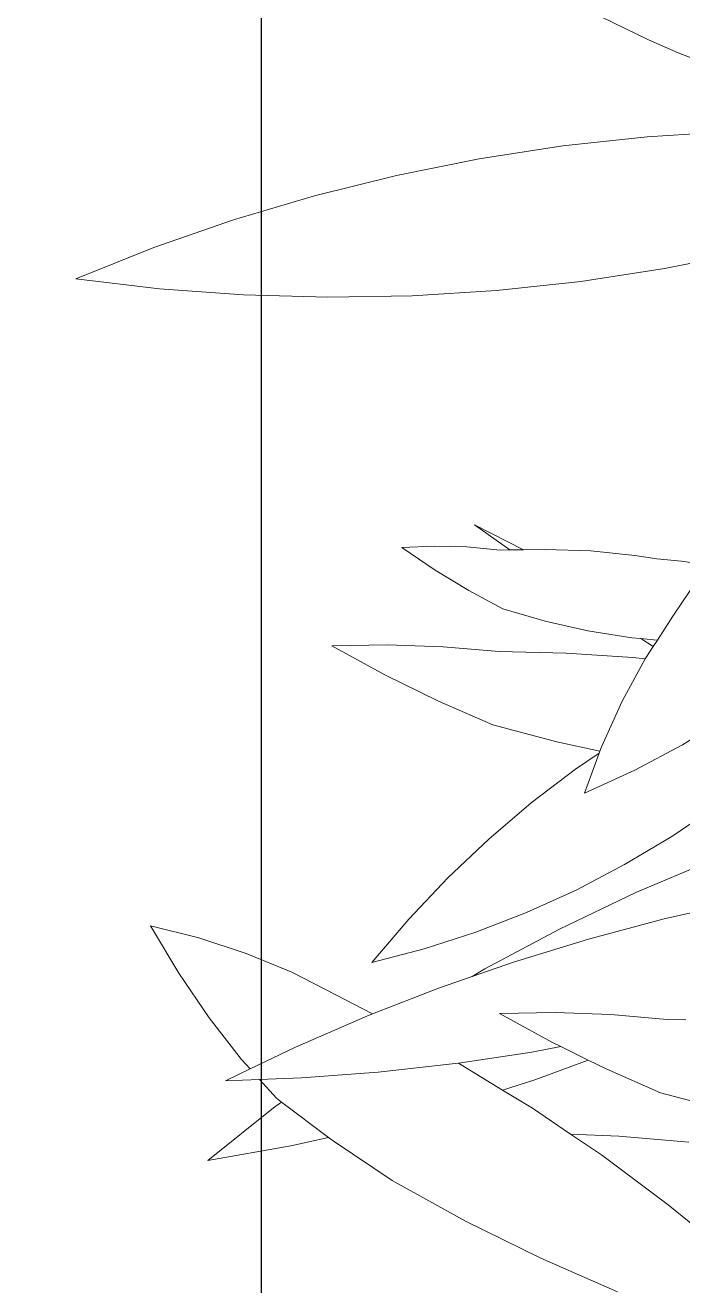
# Model space of a CAD drawing. Header units: millimetres. Extents: x 17 to 218440, y 21 to 53693.
# Drawn here: x 41052.5 to 41206.4, y 9609.6 to 9904.8 of the extents above; entities that cross this region are included whole.
import ezdxf

# ---------------------------------------------------------------- set-up
doc = ezdxf.new("R2010")
doc.units = ezdxf.units.MM
doc.header["$MEASUREMENT"] = 0
doc.linetypes.add('HIDDEN2', pattern=[0.1875, 0.125, -0.0625])
doc.layers.add('AS', color=8, linetype='HIDDEN2', lineweight=5)
doc.layers.add('Edges', color=7, linetype='Continuous', lineweight=18)

# ---------------------------------------------------------------- blocks, each defined once
blk = doc.blocks.new('OUTDOOR')
blk.add_line((1833117.56, 62258.33), (1833117.56, 44386.87))
blk = doc.blocks.new('BAMBOOPLAN')
at = {"layer": 'Edges'}
for p, q in [((-6.3609, 7.2606), (-6.1398, 7.2338)), ((-6.1398, 7.2338), (-6.0316, 7.2254)), ((-6.0316, 7.2254), (-5.9097, 7.2202)), ((-6.0389, 6.926), (-5.812, 7.0205)), ((-6.2948, 6.8054), (-6.0389, 6.926)), ((-6.5451, 6.6734), (-6.2948, 6.8054)), ((-6.789, 6.5302), (-6.5451, 6.6734)), ((-5.8402, 6.5278), (-5.6881, 6.6171)), ((-7.026, 6.3763), (-6.789, 6.5302)), ((-6.0905, 6.3958), (-5.8402, 6.5278)), ((-7.2554, 6.2119), (-7.026, 6.3763)), ((-6.3465, 6.2752), (-6.0905, 6.3958)), ((-6.6075, 6.1664), (-6.3465, 6.2752)), ((-7.4768, 6.0376), (-7.2554, 6.2119)), ((-6.873, 6.0696), (-6.6075, 6.1664)), ((-7.6894, 5.8538), (-7.4768, 6.0376)), ((-7.1423, 5.9851), (-6.873, 6.0696)), ((-7.4146, 5.9131), (-7.1423, 5.9851)), ((-7.6894, 5.8538), (-7.4146, 5.9131)), ((-5.547, 5.6016), (-5.467, 5.621)), ((-5.467, 5.621), (-5.3839, 5.637)), ((-5.4337, 5.4373), (-5.3808, 5.6376)), ((-5.7649, 5.5547), (-5.6204, 5.5884)), ((-5.6204, 5.5884), (-5.547, 5.6016)), ((-5.9102, 5.5099), (-5.7649, 5.5547)), ((-6.1611, 5.5097), (-6.0221, 5.4692)), ((-6.1611, 5.5097), (-5.9787, 5.485)), ((-6.0221, 5.4692), (-5.9787, 5.485)), ((-5.9787, 5.485), (-5.9102, 5.5099)), ((-6.161, 5.4322), (-6.0525, 5.4582)), ((-6.0525, 5.4582), (-6.0221, 5.4692)), ((-6.3661, 5.359), (-6.2656, 5.3991)), ((-6.2656, 5.3991), (-6.161, 5.4322)), ((-5.4568, 5.345), (-5.4337, 5.4373)), ((-6.3661, 5.359), (-6.2356, 5.3243)), ((-6.2356, 5.3243), (-6.1065, 5.2963)), ((-5.687, 5.2984), (-5.5402, 5.3248)), ((-5.5402, 5.3248), (-5.5107, 5.3317)), ((-5.5107, 5.3317), (-5.4697, 5.3413)), ((-5.5107, 5.3317), (-5.4631, 5.3198)), ((-5.4739, 5.2767), (-5.4631, 5.3198)), ((-5.4697, 5.3413), (-5.4568, 5.345)), ((-5.4631, 5.3198), (-5.4568, 5.345)), ((-6.1065, 5.2963), (-5.979, 5.2752)), ((-5.979, 5.2752), (-5.8322, 5.283)), ((-5.8322, 5.283), (-5.687, 5.2984)), ((-5.5153, 5.264), (-5.4745, 5.2729)), ((-5.5017, 5.1137), (-5.4745, 5.2729)), ((-5.4745, 5.2729), (-5.4739, 5.2767)), ((-5.7312, 5.2045), (-5.5153, 5.264)), ((-5.9439, 5.1362), (-5.7312, 5.2045)), ((-5.2635, 5.0413), (-5.1519, 5.1788)), ((-6.1268, 5.0906), (-5.9439, 5.1362)), ((-5.517, 4.9487), (-5.5017, 5.1137)), ((-6.3056, 5.036), (-6.1268, 5.0906)), ((-6.4797, 4.9724), (-6.3056, 5.036)), ((-5.3862, 4.9089), (-5.2635, 5.0413)), ((-6.4797, 4.9724), (-6.281, 4.9384)), ((-6.281, 4.9384), (-6.0825, 4.9133)), ((-5.5172, 4.9312), (-5.517, 4.9487)), ((-6.0825, 4.9133), (-5.8845, 4.8973)), ((-5.8845, 4.8973), (-5.6638, 4.9137)), ((-5.6638, 4.9137), (-5.5172, 4.9312)), ((-5.5749, 4.8475), (-5.5174, 4.9244)), ((-5.5197, 4.7819), (-5.5174, 4.9244)), ((-5.5197, 4.7819), (-5.3862, 4.9089)), ((-5.5174, 4.9244), (-5.5172, 4.9312)), ((-5.1969, 4.7402), (-5.0862, 4.8881)), ((-5.6779, 4.6928), (-5.5749, 4.8475)), ((-5.3151, 4.5994), (-5.1969, 4.7402)), ((-5.7728, 4.5317), (-5.6779, 4.6928)), ((-5.2494, 4.5231), (-5.0391, 4.7125)), ((-5.4405, 4.4661), (-5.3151, 4.5994)), ((-5.1311, 4.4712), (-4.909, 4.6094)), ((-5.8595, 4.3646), (-5.7728, 4.5317)), ((-5.4509, 4.3245), (-5.2494, 4.5231)), ((-5.3482, 4.3247), (-5.1311, 4.4712)), ((-5.5727, 4.3406), (-5.4405, 4.4661)), ((-5.9378, 4.192), (-5.8595, 4.3646)), ((-5.7115, 4.2233), (-5.5727, 4.3406)), ((-5.6431, 4.117), (-5.4509, 4.3245)), ((-5.5599, 4.1702), (-5.3482, 4.3247)), ((-5.8565, 4.1144), (-5.7115, 4.2233)), ((-6.0073, 4.0142), (-5.9378, 4.192)), ((-5.6747, 4.0797), (-5.5599, 4.1702)), ((-5.195, 4.1104), (-5.0121, 4.1561)), ((-5.0121, 4.1561), (-4.9527, 4.1751)), ((-6.0073, 4.0142), (-5.8565, 4.1144)), ((-5.6747, 4.0797), (-5.6431, 4.117)), ((-5.3738, 4.0558), (-5.195, 4.1104)), ((-5.7656, 4.0081), (-5.6747, 4.0797)), ((-5.5479, 3.9922), (-5.3738, 4.0558)), ((-5.9493, 3.852), (-5.7656, 4.0081)), ((-5.5479, 3.9922), (-5.3493, 3.9582)), ((-5.4037, 3.9057), (-5.3186, 3.9544)), ((-5.3644, 3.8211), (-5.2176, 3.9416)), ((-5.3493, 3.9582), (-5.3186, 3.9544)), ((-5.3186, 3.9544), (-5.2176, 3.9416)), ((-5.2176, 3.9416), (-5.1507, 3.9332)), ((-5.1507, 3.9332), (-4.9527, 3.9171)), ((-4.9527, 3.9171), (-4.732, 3.9335)), ((-6.7469, 3.8883), (-6.5809, 3.9034)), ((-6.7469, 3.8883), (-6.6064, 3.7691)), ((-6.5809, 3.9034), (-6.4151, 3.9058)), ((-6.4151, 3.9058), (-6.2501, 3.8956)), ((-6.2501, 3.8956), (-6.0862, 3.8728)), ((-5.6238, 3.7905), (-5.4037, 3.9057)), ((-6.1569, 3.6628), (-5.9647, 3.8388)), ((-6.0862, 3.8728), (-5.9493, 3.852)), ((-5.9647, 3.8388), (-5.9493, 3.852)), ((-5.4549, 3.7533), (-5.3644, 3.8211)), ((-6.6064, 3.7691), (-6.4617, 3.6613)), ((-5.8674, 3.6739), (-5.6339, 3.7852)), ((-5.6339, 3.7852), (-5.6238, 3.7905)), ((-5.6238, 3.7905), (-5.6131, 3.7883)), ((-5.6131, 3.7883), (-5.4549, 3.7533)), ((-5.0376, 3.7343), (-4.8091, 3.7924)), ((-5.4549, 3.7533), (-5.3409, 3.7282)), ((-5.3409, 3.7282), (-5.1921, 3.6881)), ((-5.1921, 3.6881), (-5.0376, 3.7343)), ((-6.1034, 3.5723), (-5.8674, 3.6739)), ((-5.1921, 3.6881), (-5.0719, 3.6558)), ((-6.4617, 3.6613), (-6.3131, 3.565)), ((-6.2765, 3.5447), (-6.1569, 3.6628)), ((-5.0719, 3.6558), (-4.8066, 3.5714)), ((-6.3416, 3.4805), (-6.2765, 3.5447)), ((-6.3131, 3.565), (-6.2765, 3.5447)), ((-6.2349, 3.5216), (-6.1034, 3.5723)), ((-4.8066, 3.5714), (-4.6235, 3.5047)), ((-6.3416, 3.4805), (-6.2349, 3.5216)), ((-6.2349, 3.5216), (-6.1609, 3.4806)), ((-6.1609, 3.4806), (-6.1405, 3.474)), ((-6.1594, 3.4469), (-6.1405, 3.474)), ((-6.1405, 3.474), (-5.9533, 3.4137)), ((-6.3099, 3.2095), (-6.1594, 3.4469)), ((-6.064, 3.3456), (-5.9533, 3.4137)), ((-5.9533, 3.4137), (-5.9346, 3.4077)), ((-5.9346, 3.4077), (-5.7051, 3.347)), ((-6.3099, 3.2095), (-6.064, 3.3456)), ((-5.7051, 3.347), (-5.4289, 3.2988)), ((-5.4289, 3.2988), (-5.151, 3.2631)), ((-5.151, 3.2631), (-4.8719, 3.2402))]:
    blk.add_line(p, q, dxfattribs=at)
blk = doc.blocks.new('GRID')
at = {"layer": 'AS', "ltscale": 1000}
blk.add_line((1830263.03, 43110.57), (1830263.03, 63784.83), dxfattribs=at)

msp = doc.modelspace()

# ---------------------------------------------------------------- linework, layer by layer
msp.add_lwpolyline([(41107.71, 18438.99), (41107.71, 7676.37), (40607.71, 7676.37), (40607.71, 18438.99), (41107.71, 18438.99)])

# ---------------------------------------------------------------- block references
for name, p in [('GRID', (-1789155.31, -36960.8)), ('OUTDOOR', (-1792009.85, -36960.8))]:
    msp.add_blockref(name, p)
at = {"xscale": 69.97983938875464, "yscale": 69.97983938875464, "zscale": 69.97983938875464, "rotation": 340.9588725647666}
msp.add_blockref('BAMBOOPLAN', (41439.4, 9282.63), dxfattribs=at)

doc.saveas('drawing.dxf')
